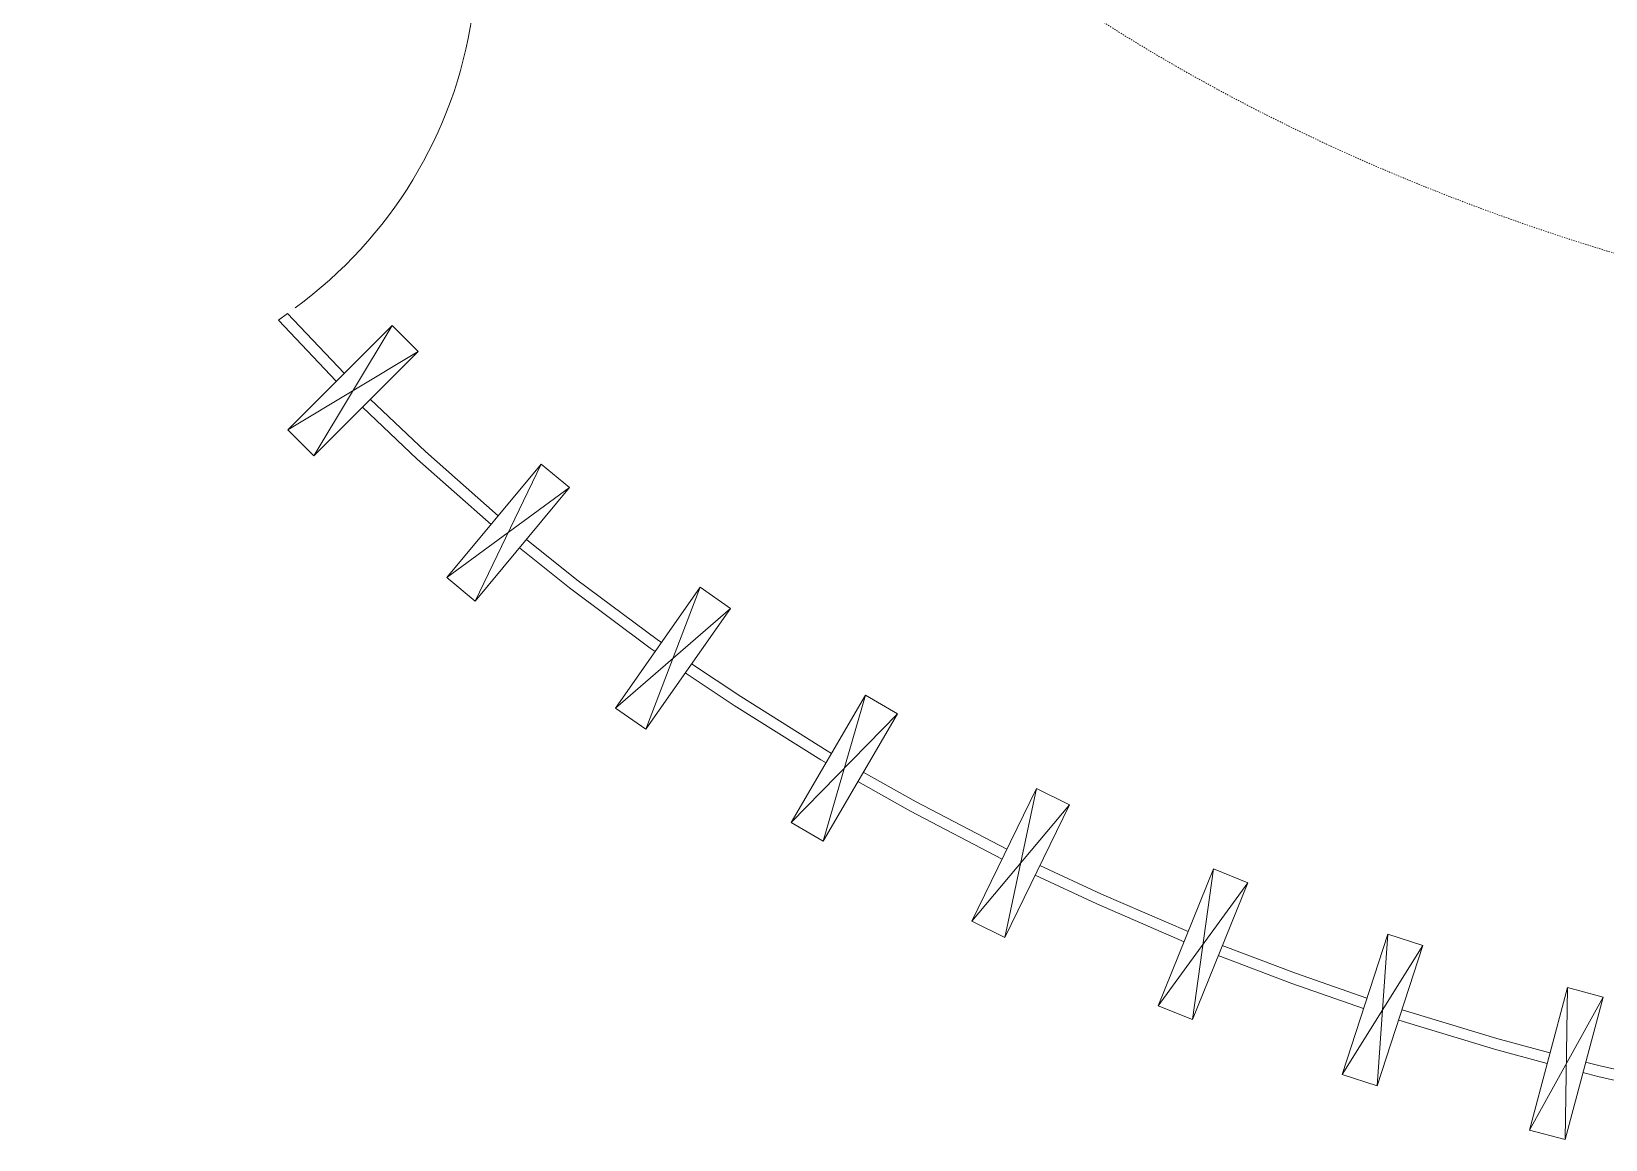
# Model space of a CAD drawing. Header units: inches. Extents: x -2349 to 1043, y -456 to 2193.
# Drawn here: x 625.5 to 753.6, y 195.6 to 285.7 of the extents above; entities that cross this region are included whole.
import ezdxf

# ---------------------------------------------------------------- set-up
doc = ezdxf.new("R2010")
doc.units = ezdxf.units.IN
doc.header["$MEASUREMENT"] = 0
doc.linetypes.add('Dash 1_16_', pattern=[0.125, 0.0625, -0.0625])
for name, color, linetype, lineweight in [('A-DETL', 90, 'Continuous', 9), ('A-DOOR', 31, 'Continuous', 13), ('A-GENM', 13, 'Continuous', 9), ('A-WALL', 113, 'Continuous', 13)]:
    doc.layers.add(name, color=color, linetype=linetype, lineweight=lineweight)

# ---------------------------------------------------------------- blocks, each defined once
blk = doc.blocks.new('Walls 1 - Walls 1-7438491-7TH FLOOR POWER _ SIGNAL')
at = {"layer": 'A-WALL', "lineweight": 9}
for p, q in [((646.36, 262.77), (645.63, 262.22)), ((650.97, 257.91), (646.36, 262.77)), ((645.63, 262.22), (650.33, 257.27))]:
    blk.add_line(p, q, dxfattribs=at)
at = {"layer": 'A-WALL', "lineweight": 9, "flags": 128}
for points in [[(652.45, 255.15), (656.9, 250.92), (662.92, 245.61)], [(663.49, 246.3), (657.58, 251.53), (653.09, 255.79)], [(665.22, 243.69), (669.29, 240.45), (675.87, 235.55), (676.26, 235.27)], [(676.77, 236), (676.44, 236.24), (669.89, 241.11), (665.79, 244.38)], [(690.61, 226.98), (690.25, 227.2), (683.23, 231.6), (679.22, 234.28)], [(678.71, 233.55), (682.69, 230.88), (689.75, 226.46), (690.16, 226.21)], [(704.87, 219.19), (697.48, 223.05), (693.19, 225.46)], [(692.75, 224.7), (697.02, 222.29), (704.48, 218.39)], [(719.61, 212.49), (712.56, 215.53), (707.56, 217.87)], [(707.17, 217.07), (712.18, 214.74), (719.28, 211.67)], [(734.15, 207.07), (728.35, 209.1), (722.39, 211.37)], [(722.06, 210.55), (728.05, 208.27), (733.88, 206.23)], [(749.04, 202.62), (744.73, 203.8), (737.01, 206.13)], [(736.74, 205.3), (744.52, 202.94), (748.81, 201.77)], [(751.72, 201.02), (752.94, 200.72), (761.47, 198.79), (763.97, 198.29)], [(764.14, 199.15), (761.6, 199.66), (753.11, 201.58), (751.94, 201.87)]]:
    blk.add_lwpolyline(points, dxfattribs=at)
blk = doc.blocks.new('Door - Glass Single - Full Rail - Long Handle-9540997-7TH FLOOR POWER _ SIGNAL')
at = {"layer": 'A-DOOR', "lineweight": 20}
for p, q in [((17, -2), (18, -2)), ((17, -38), (17, -2)), ((18, -2), (18, -38)), ((18, -38), (17, -38))]:
    blk.add_line(p, q, dxfattribs=at)
at = {"layer": 'A-DOOR', "lineweight": 9}
blk.add_arc((18, -2), 36, 179.5, 270, dxfattribs=at)
blk = doc.blocks.new('WOOD - WOOD-V79-7TH FLOOR POWER _ SIGNAL')
at = {"layer": 'A-GENM'}
for p, q in [((-0.76, -20.23), (2.24, -8.23)), ((-0.76, -8.23), (2.24, -20.23)), ((2.24, -8.23), (-0.76, -8.23)), ((-0.76, -8.23), (-0.76, -20.23)), ((2.24, -20.23), (2.24, -8.23)), ((-0.76, -20.23), (2.24, -20.23))]:
    blk.add_line(p, q, dxfattribs=at)

msp = doc.modelspace()

# ---------------------------------------------------------------- linework, layer by layer
at = {"layer": 'A-DETL', "linetype": 'Dash 1_16_'}
msp.add_ellipse((812.08, 367.35), major_axis=(-150, 0), ratio=0.72, dxfattribs=at)

# ---------------------------------------------------------------- block references
at = {"layer": 'A-DOOR', "rotation": 126.5792551355236}
msp.add_blockref('Door - Glass Single - Full Rail - Long Handle-9540997-7TH FLOOR POWER _ SIGNAL', (634.91, 276.68), dxfattribs=at)
at = {"layer": 'A-GENM'}
for p, rotation in [((661.22, 267.08), 314.9999999999875), ((672.85, 256.36), 320.2499999999848), ((685.27, 246.8), 324.999999999991), ((698.18, 238.45), 329.7499999999941), ((711.57, 231.19), 333.9999999999893), ((725.46, 224.93), 337.9999999999913), ((739.12, 219.87), 341.999999999991), ((753.34, 215.7), 344.9999999999918)]:
    msp.add_blockref('WOOD - WOOD-V79-7TH FLOOR POWER _ SIGNAL', p, dxfattribs=dict(at, rotation=rotation))
at = {"layer": 'A-WALL', "lineweight": 9}
msp.add_blockref('Walls 1 - Walls 1-7438491-7TH FLOOR POWER _ SIGNAL', (0, 0), dxfattribs=at)

doc.saveas('drawing.dxf')
